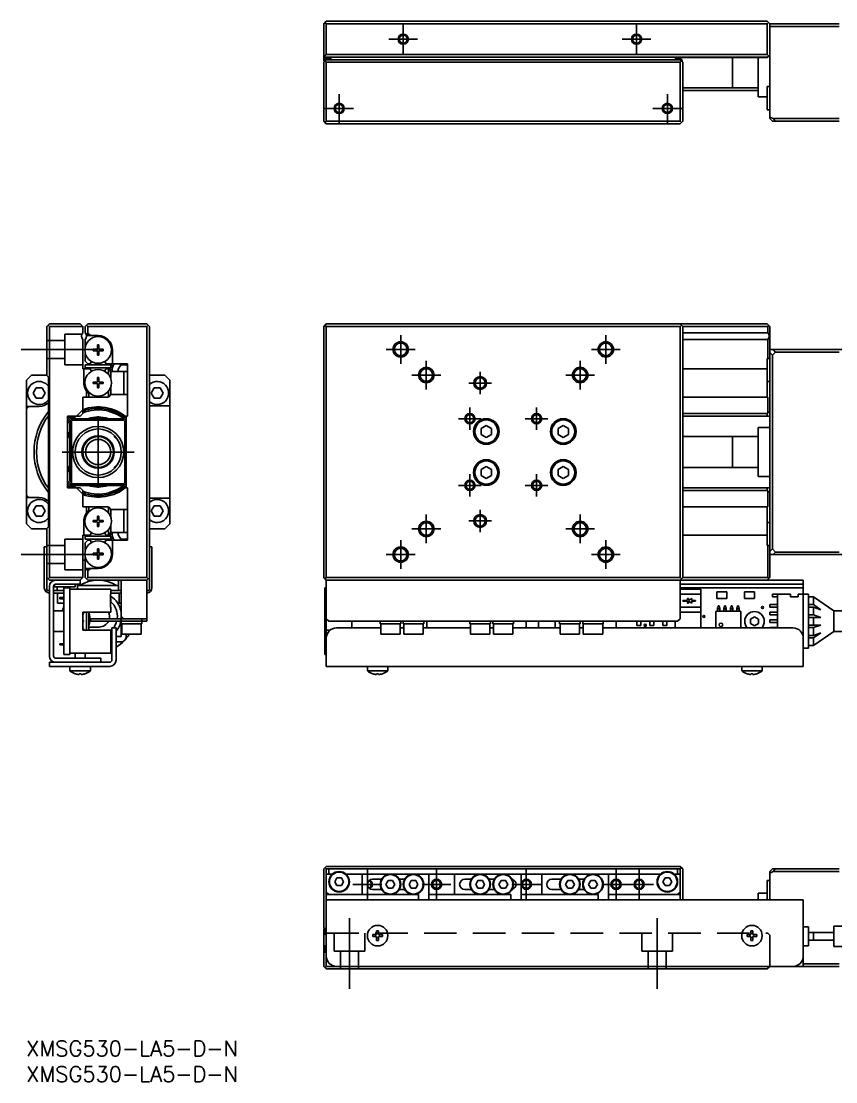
# Model space of a CAD drawing. Extents: x -1 to 643, y -8 to 203.
# Drawn here: x -1 to 157.9, y -8 to 198.8 of the extents above; entities that cross this region are included whole.
import ezdxf

# ---------------------------------------------------------------- set-up
doc = ezdxf.new("R2010")
doc.units = 0
doc.header["$LTSCALE"] = 0.5
doc.linetypes.add('CENTER', pattern=[50.8, 31.75, -6.35, 6.35, -6.35])
doc.linetypes.add('DASHED', pattern=[19.05, 12.7, -6.35])
for name, color, linetype in [('MSM_CENTER', 1, 'CENTER'), ('MSM_CONTINUOUS', 7, 'CONTINUOUS'), ('MSM_DASHED', 4, 'DASHED'), ('MSM_NARROW', 5, 'CONTINUOUS'), ('MSM_PART_NUMBER', 7, 'CONTINUOUS')]:
    doc.layers.add(name, color=color, linetype=linetype)
doc.styles.get("Standard").update_dxf_attribs({"font": 'txt.shx', "height": 1, "bigfont": 'bigfont.shx'})

# ---------------------------------------------------------------- blocks, each defined once
blk = doc.blocks.new('*U2')
at = {"layer": 'MSM_PART_NUMBER'}
blk.add_text('XMSG530-LA5-D-N', height=3, dxfattribs=at).set_placement((0, -3))
blk = doc.blocks.new('*U3')
at = {"layer": 'MSM_PART_NUMBER'}
blk.add_text('XMSG530-LA5-D-N', height=3, dxfattribs=at).set_placement((0, -8))

msp = doc.modelspace()

# ---------------------------------------------------------------- linework, layer by layer
at = {"layer": 'MSM_CENTER'}
for p, q in [((73.5, 192.499999), (73.5, 198.099999)), ((119, 192.499999), (119, 198.099999)), ((70.7, 195.299999), (76.3, 195.299999)), ((116.2, 195.299999), (121.8, 195.299999)), ((61, 178.999999), (61, 184.599999)), ((125, 178.999999), (125, 184.599999)), ((58.2, 181.799999), (63.8, 181.799999)), ((122.2, 181.799999), (127.8, 181.799999)), ((73, 132), (73, 137.6)), ((113, 132), (113, 137.6)), ((-1, 134.8), (14, 134.8)), ((70.2, 134.8), (75.8, 134.8)), ((110.2, 134.8), (115.8, 134.8)), ((78, 127), (78, 132.6)), ((108, 127), (108, 132.6)), ((88.5, 126.05), (88.5, 130.45)), ((75.2, 129.8), (80.8, 129.8)), ((86.3, 128.25), (90.7, 128.25)), ((105.2, 129.8), (110.8, 129.8)), ((86.5, 119.1), (86.5, 123.5)), ((99.5, 119.1), (99.5, 123.5)), ((14.000001, 107.8), (14.000001, 121.8)), ((84.3, 121.3), (88.7, 121.3)), ((97.3, 121.3), (101.7, 121.3)), ((7.000001, 114.8), (21.000001, 114.8)), ((86.5, 106.1), (86.5, 110.5)), ((99.5, 106.1), (99.5, 110.5)), ((84.3, 108.3), (88.7, 108.3)), ((97.3, 108.3), (101.7, 108.3)), ((88.5, 99.15), (88.5, 103.55)), ((78, 97), (78, 102.6)), ((86.3, 101.35), (90.7, 101.35)), ((108, 97), (108, 102.6)), ((75.2, 99.8), (80.8, 99.8)), ((105.2, 99.8), (110.8, 99.8)), ((73, 92), (73, 97.6)), ((113, 92), (113, 97.6)), ((-1, 94.8), (14, 94.8)), ((70.2, 94.8), (75.8, 94.8)), ((110.2, 94.8), (115.8, 94.8)), ((66.5, 27.700001), (66.5, 33.300001)), ((80, 27.700001), (80, 33.300001)), ((97.5, 27.700001), (97.5, 33.300001)), ((115, 27.700001), (115, 33.300001)), ((119.5, 27.700001), (119.5, 33.300001)), ((63.7, 30.500001), (69.3, 30.500001)), ((77.2, 30.500001), (82.8, 30.500001)), ((94.7, 30.500001), (100.3, 30.500001)), ((112.2, 30.500001), (122.3, 30.500001)), ((63, 23.904357), (63, 10.157303)), ((123, 10.157303), (123, 23.904357))]:
    msp.add_line(p, q, dxfattribs=at)
at = {"layer": 'MSM_CONTINUOUS'}
for p, q in [((58.5, 198.799999), (58, 198.299999)), ((58.25, 198.549999), (58.5, 198.299999)), ((58.5, 198.799999), (144.5, 198.799999)), ((144.5, 198.799999), (145, 198.299999)), ((144.5, 198.299999), (144.75, 198.549999)), ((58, 198.299999), (58, 191.099999)), ((58.5, 198.299999), (58.5, 192.299999)), ((144.5, 198.299999), (58.5, 198.299999)), ((144.5, 192.299999), (144.5, 198.299999)), ((145, 198.299999), (158.5, 198.299999)), ((145, 179.799999), (145, 198.299999)), ((158.5, 197.799999), (145, 197.799999)), ((58.5, 192.299999), (58, 191.799999)), ((144.6, 191.799999), (58, 191.799999)), ((59.4, 191.599999), (58, 191.599999)), ((58, 190.799999), (58.5, 191.299999)), ((58.1, 190.999999), (58, 191.099999)), ((58, 179.299999), (58, 190.799999)), ((58.1, 190.899999), (58.1, 191.099999)), ((58.25, 191.049999), (58.5, 190.799999)), ((59.1, 191.399999), (58.4, 191.399999)), ((58.5, 192.299999), (144.5, 192.299999)), ((58.5, 191.299999), (127.5, 191.299999)), ((58.5, 190.799999), (58.5, 179.299999)), ((127.5, 190.799999), (58.5, 190.799999)), ((59.4, 191.299999), (59.4, 191.599999)), ((126.6, 191.299999), (126.6, 191.699999)), ((144.5, 191.699999), (126.6, 191.699999)), ((127.6, 191.399999), (126.9, 191.399999)), ((127.5, 191.299999), (128, 190.799999)), ((127.5, 190.799999), (127.75, 191.049999)), ((127.5, 179.299999), (127.5, 190.799999)), ((127.9, 191.099999), (127.9, 190.899999)), ((128, 190.799999), (128, 179.299999)), ((137.7, 185.799994), (137.7, 191.699999)), ((142.7, 184.049999), (142.7, 191.699999)), ((144.8, 191.999999), (144.5, 192.299999)), ((144.5, 191.699999), (145, 192.199999)), ((128, 185.799999), (142.7, 185.799999)), ((128, 185.299999), (142.7, 185.299999)), ((144.5, 186.049999), (144.5, 181.549999)), ((145, 186.049999), (144.5, 186.049999)), ((142.7, 184.049999), (144.5, 184.049999)), ((144.5, 181.549999), (145, 181.549999)), ((145, 180.106185), (145.612373, 179.799999)), ((58, 179.299999), (58.5, 178.799999)), ((58.5, 179.299999), (58.25, 179.049999)), ((58.5, 179.299999), (127.5, 179.299999)), ((127.5, 178.799999), (58.5, 178.799999)), ((127.75, 179.049999), (127.5, 179.299999)), ((128, 179.299999), (127.5, 178.799999)), ((145.5, 179.299999), (145, 179.799999)), ((158.5, 179.299999), (145.5, 179.299999)), ((145.612373, 179.799999), (158.5, 179.799999)), ((145.612373, 179.799999), (146.112373, 179.299999)), ((4.000001, 139.3), (4.500001, 139.8)), ((4.000001, 129.7), (4.000001, 139.3)), ((4.500001, 139.3), (4.250001, 139.55)), ((4.500001, 139.8), (10.500001, 139.8)), ((4.500001, 139.3), (4.500001, 90.3)), ((11.000001, 139.3), (4.500001, 139.3)), ((10.500001, 139.8), (11.000001, 139.3)), ((11.000001, 139.3), (11.000001, 138.061437)), ((12.000001, 139.8), (11.500001, 139.3)), ((11.500001, 138.061437), (11.500001, 139.3)), ((12.000001, 139.3), (11.750001, 139.55)), ((12.000001, 139.8), (23.500001, 139.8)), ((12.000001, 139.3), (12.000001, 138)), ((23.500001, 139.3), (12.000001, 139.3)), ((23.500001, 139.8), (24.000001, 139.3)), ((23.750001, 139.55), (23.500001, 139.3)), ((23.500001, 90.3), (23.500001, 139.3)), ((24.000001, 139.3), (24.000001, 88)), ((58.5, 139.8), (58, 139.3)), ((58, 90.3), (58, 139.3)), ((58.25, 139.55), (58.5, 139.3)), ((58.5, 139.8), (144.5, 139.8)), ((58.5, 139.3), (58.5, 90.3)), ((127.5, 139.3), (58.5, 139.3)), ((128, 139.3), (127.5, 139.8)), ((127.5, 139.3), (127.75, 139.55)), ((127.5, 90.3), (127.5, 139.3)), ((144.6, 139.3), (128, 139.3)), ((128, 139.3), (128, 90.3)), ((145, 139.3), (144.5, 139.8)), ((144.6, 139.3), (144.8, 139.5)), ((144.6, 138.061437), (144.6, 139.3)), ((145, 90.3), (145, 139.3)), ((11.000001, 136.738562), (11.000001, 131)), ((11.500001, 136.738562), (11.500001, 135.414142)), ((12.000001, 138), (11.726887, 137.613759)), ((11.744988, 137.5), (14.000001, 137.5)), ((12.500001, 137.5), (12.000001, 138)), ((128, 138.061437), (144.6, 138.061437)), ((144.6, 136.738562), (128, 136.738562)), ((144.6, 133.05), (144.6, 136.738562)), ((11.401924, 134.8), (11.000001, 134.8)), ((13.000001, 134.845), (13.795001, 134.845)), ((13.000001, 134.845), (13.000001, 134.555)), ((13.000001, 134.555), (13.795001, 134.555)), ((13.529994, 134.555), (13.529994, 134.845)), ((13.855001, 135.7), (14.145001, 135.7)), ((13.855001, 134.905), (13.855001, 135.7)), ((14.145001, 135.170006), (13.855001, 135.170006)), ((13.855001, 133.7), (13.855001, 134.495)), ((14.145001, 134.905), (14.145001, 135.7)), ((14.145001, 133.7), (14.145001, 134.495)), ((14.205001, 134.845), (15.000001, 134.845)), ((14.205001, 134.555), (15.000001, 134.555)), ((14.470007, 134.555), (14.470007, 134.845)), ((15.000001, 134.845), (15.000001, 134.555)), ((16.800001, 132), (16.800001, 134.7)), ((145, 134.8), (180, 134.8)), ((145.612373, 134.8), (146.112373, 134.3)), ((11.500001, 133.985857), (11.500001, 132.5)), ((11.500001, 132.5), (12.000001, 132)), ((13.855001, 134.229993), (14.145001, 134.229993)), ((13.855001, 133.7), (14.145001, 133.7)), ((15.544413, 132), (15.327132, 132.376341)), ((145, 133.05), (144.5, 133.05)), ((144.5, 125.5), (144.5, 133.05)), ((145.5, 133.687627), (145, 134.187627)), ((146.112373, 134.3), (145.5, 133.687627)), ((145.5, 133.687627), (145.5, 95.912372)), ((158.5, 134.3), (146.112373, 134.3)), ((12.455589, 131), (11.000001, 131)), ((11.200001, 128.3), (11.200001, 131)), ((11.500001, 131.8), (11.500001, 131.2)), ((11.500001, 131.8), (16.500001, 131.8)), ((11.500001, 131.2), (16.500001, 131.2)), ((12.000001, 132), (12.455589, 132)), ((12.535408, 132.138251), (12.455589, 132)), ((12.455589, 131), (12.672869, 130.623658)), ((15.464593, 130.861748), (15.544413, 131)), ((15.544413, 132), (19.700001, 132)), ((16.000001, 131), (15.544413, 131)), ((16.000001, 129.961324), (16.000001, 131)), ((16.500001, 130.5), (16.000001, 131)), ((16.500001, 131.8), (16.500001, 131.2)), ((16.500001, 130.5), (16.500001, 129.014142)), ((19.700001, 130.5), (16.500001, 130.5)), ((17.8453, 130.8), (18.42265, 131.8)), ((18.018505, 130.5), (17.8453, 130.8)), ((18.42265, 131.8), (19.577351, 131.8)), ((19.000001, 126), (19.000001, 130.5)), ((19.577351, 131.8), (19.700001, 131.587564)), ((19.700001, 121.8), (19.700001, 132)), ((144.5, 131), (128, 131)), ((1, 129.8), (0, 128.8)), ((0, 100.8), (0, 128.8)), ((1, 129.8), (4.000001, 129.8)), ((4.000001, 129.7), (4.300001, 129.4)), ((4.300001, 100.2), (4.300001, 129.4)), ((13.000001, 128.445), (13.795001, 128.445)), ((13.000001, 128.445), (13.000001, 128.155)), ((13.529994, 128.155), (13.529994, 128.445)), ((13.855001, 129.3), (14.145001, 129.3)), ((13.855001, 128.505), (13.855001, 129.3)), ((14.145001, 128.770006), (13.855001, 128.770006)), ((14.145001, 128.505), (14.145001, 129.3)), ((14.205001, 128.445), (15.000001, 128.445)), ((14.470007, 128.155), (14.470007, 128.445)), ((15.000001, 128.445), (15.000001, 128.155)), ((24.000001, 129.8), (27, 129.8)), ((28, 128.8), (27, 129.8)), ((28, 128.8), (28, 100.8)), ((144.5, 128.55), (145, 128.55)), ((1.345299, 126.3), (1.922649, 127.3)), ((1.922649, 125.3), (1.345299, 126.3)), ((1.922649, 127.3), (3.07735, 127.3)), ((3.07735, 127.3), (3.6547, 126.3)), ((3.6547, 126.3), (3.07735, 125.3)), ((11.700001, 125.5), (11.700001, 126.703128)), ((12.200001, 126.155239), (12.200001, 125.5)), ((13.000001, 128.155), (13.795001, 128.155)), ((13.855001, 127.3), (13.855001, 128.095)), ((13.855001, 127.829993), (14.145001, 127.829993)), ((13.855001, 127.3), (14.145001, 127.3)), ((14.145001, 127.3), (14.145001, 128.095)), ((14.205001, 128.155), (15.000001, 128.155)), ((16.000001, 125.5), (16.000001, 126.638675)), ((16.500001, 127.585857), (16.500001, 126)), ((24.345299, 126.3), (24.922649, 127.3)), ((24.922649, 125.3), (24.345299, 126.3)), ((24.922649, 127.3), (26.07735, 127.3)), ((26.07735, 127.3), (26.6547, 126.3)), ((26.6547, 126.3), (26.07735, 125.3)), ((3.07735, 125.3), (1.922649, 125.3)), ((16.000001, 125.5), (11.000001, 125.5)), ((11.000001, 125.5), (11.000001, 122.3)), ((16.000001, 125.5), (16.500001, 126)), ((16.500001, 126), (19.700001, 126)), ((26.07735, 125.3), (24.922649, 125.3)), ((144.6, 125.5), (128, 125.5)), ((144.6, 122.441421), (144.6, 125.5)), ((0, 123.2), (0.5, 123.7)), ((2.5, 123.7), (0, 123.7)), ((9.792894, 121.8), (11.000001, 123.007106)), ((11.000001, 122.3), (10.500001, 121.8)), ((28.000001, 123.8), (24.000001, 123.8)), ((128, 122.3), (144.5, 122.3)), ((144.5, 122.3), (144.6, 122.441421)), ((144.5, 121.8), (144.5, 122.3)), ((145, 122.607106), (144.6, 122.441421)), ((8.000001, 121.8), (8.000001, 107.8)), ((10.500001, 121.8), (8.000001, 121.8)), ((8.500001, 120.5), (9.300001, 121.3)), ((8.500001, 109.1), (8.500001, 120.5)), ((8.800001, 120.8), (8.800001, 108.8)), ((19.000001, 121), (9.000001, 121)), ((9.300001, 121.3), (18.700001, 121.3)), ((18.700001, 121.3), (19.500001, 120.5)), ((19.200001, 108.8), (19.200001, 120.8)), ((19.500001, 107.8), (19.500001, 121.8)), ((19.500001, 121.8), (19.700001, 121.8)), ((87.2, 120.912701), (87.2, 121)), ((88.7, 119.37735), (89.7, 119.9547)), ((89.7, 119.9547), (90.7, 119.37735)), ((103.7, 119.37735), (104.7, 119.9547)), ((104.7, 119.9547), (105.7, 119.37735)), ((145, 121.8), (128, 121.8)), ((17.200001, 117.775), (17.200001, 117.963858)), ((88.7, 118.222649), (88.7, 119.37735)), ((89.7, 117.645299), (88.7, 118.222649)), ((90.7, 118.222649), (89.7, 117.645299)), ((90.7, 119.37735), (90.7, 118.222649)), ((103.7, 118.222649), (103.7, 119.37735)), ((104.7, 117.645299), (103.7, 118.222649)), ((105.7, 118.222649), (104.7, 117.645299)), ((105.7, 119.37735), (105.7, 118.222649)), ((142.7, 110.05), (142.7, 119.55)), ((145, 119.55), (142.7, 119.55)), ((17.200001, 117.775), (17.425001, 117.55)), ((17.425001, 117.718796), (17.425001, 117.55)), ((17.425001, 117.55), (17.561895, 117.55)), ((142.7, 117.8), (128, 117.8)), ((137.7, 111.799995), (137.7, 117.800005)), ((17.425001, 112.05), (17.200001, 111.825)), ((17.200001, 111.636141), (17.200001, 111.825)), ((17.425001, 112.05), (17.425001, 111.881203)), ((17.561952, 112.05), (17.425001, 112.05)), ((88.7, 111.37735), (89.7, 111.9547)), ((89.7, 111.9547), (90.7, 111.37735)), ((103.7, 111.37735), (104.7, 111.9547)), ((104.7, 111.9547), (105.7, 111.37735)), ((128, 111.8), (142.7, 111.8)), ((88.7, 110.222649), (88.7, 111.37735)), ((89.7, 109.645299), (88.7, 110.222649)), ((90.7, 110.222649), (89.7, 109.645299)), ((90.7, 111.37735), (90.7, 110.222649)), ((103.7, 110.222649), (103.7, 111.37735)), ((104.7, 109.645299), (103.7, 110.222649)), ((105.7, 110.222649), (104.7, 109.645299)), ((105.7, 111.37735), (105.7, 110.222649)), ((142.7, 110.05), (145, 110.05)), ((8.000001, 107.8), (10.500001, 107.8)), ((9.300001, 108.3), (8.500001, 109.1)), ((9.000001, 108.6), (19.000001, 108.6)), ((18.700001, 108.3), (9.300001, 108.3)), ((11.000001, 106.592893), (9.792894, 107.8)), ((10.500001, 107.8), (11.000001, 107.3)), ((19.500001, 109.1), (18.700001, 108.3)), ((19.700001, 107.8), (19.500001, 107.8)), ((19.700001, 97.6), (19.700001, 107.8)), ((128, 107.8), (145, 107.8)), ((144.5, 107.3), (144.5, 107.8)), ((0.5, 105.9), (0, 106.4)), ((2.5, 105.9), (0, 105.9)), ((11.000001, 107.3), (11.000001, 104.1)), ((24.000001, 105.8), (28.000001, 105.8)), ((144.5, 107.3), (128, 107.3)), ((144.6, 107.158578), (144.5, 107.3)), ((144.6, 104.1), (144.6, 107.158578)), ((144.6, 107.158578), (145, 106.992893)), ((1.345299, 103.3), (1.922649, 104.3)), ((1.922649, 104.3), (3.07735, 104.3)), ((3.07735, 104.3), (3.6547, 103.3)), ((16.000001, 104.1), (11.000001, 104.1)), ((11.700001, 102.896872), (11.700001, 104.1)), ((12.200001, 104.1), (12.200001, 103.444761)), ((16.000001, 102.961324), (16.000001, 104.1)), ((16.500001, 103.6), (16.000001, 104.1)), ((16.500001, 103.6), (16.500001, 102.014142)), ((19.700001, 103.6), (16.500001, 103.6)), ((19.000001, 99.1), (19.000001, 103.6)), ((24.345299, 103.3), (24.922649, 104.3)), ((24.922649, 104.3), (26.07735, 104.3)), ((26.07735, 104.3), (26.6547, 103.3)), ((128, 104.1), (144.6, 104.1)), ((144.5, 96.55), (144.5, 104.1)), ((1.922649, 102.3), (1.345299, 103.3)), ((3.07735, 102.3), (1.922649, 102.3)), ((3.6547, 103.3), (3.07735, 102.3)), ((13.000001, 101.445), (13.795001, 101.445)), ((13.000001, 101.445), (13.000001, 101.155)), ((13.529994, 101.155), (13.529994, 101.445)), ((13.855001, 102.3), (14.145001, 102.3)), ((13.855001, 101.505), (13.855001, 102.3)), ((14.145001, 101.770006), (13.855001, 101.770006)), ((14.145001, 101.505), (14.145001, 102.3)), ((14.205001, 101.445), (15.000001, 101.445)), ((14.470007, 101.155), (14.470007, 101.445)), ((15.000001, 101.445), (15.000001, 101.155)), ((24.922649, 102.3), (24.345299, 103.3)), ((26.07735, 102.3), (24.922649, 102.3)), ((26.6547, 103.3), (26.07735, 102.3)), ((0, 100.8), (1, 99.8)), ((4.000001, 99.8), (1, 99.8)), ((4.300001, 100.2), (4.000001, 99.9)), ((4.000001, 88), (4.000001, 99.9)), ((11.200001, 101.3), (11.200001, 98.6)), ((13.000001, 101.155), (13.795001, 101.155)), ((13.855001, 100.3), (13.855001, 101.095)), ((13.855001, 100.829993), (14.145001, 100.829993)), ((13.855001, 100.3), (14.145001, 100.3)), ((14.145001, 100.3), (14.145001, 101.095)), ((14.205001, 101.155), (15.000001, 101.155)), ((16.000001, 98.6), (16.000001, 99.638675)), ((16.500001, 100.585857), (16.500001, 99.1)), ((27, 99.8), (24.000001, 99.8)), ((27, 99.8), (28, 100.8)), ((145, 101.05), (144.5, 101.05)), ((11.000001, 98.6), (11.000001, 90.3)), ((12.455589, 98.6), (11.000001, 98.6)), ((11.500001, 98.4), (11.500001, 97.8)), ((11.500001, 98.4), (16.500001, 98.4)), ((11.500001, 97.8), (16.500001, 97.8)), ((12.000001, 97.6), (11.500001, 97.1)), ((12.000001, 97.6), (12.455589, 97.6)), ((12.672869, 98.976341), (12.455589, 98.6)), ((12.455589, 97.6), (12.535408, 97.461748)), ((15.327132, 97.223658), (15.544413, 97.6)), ((15.544413, 98.6), (15.464593, 98.738251)), ((16.000001, 98.6), (15.544413, 98.6)), ((15.544413, 97.6), (19.700001, 97.6)), ((16.000001, 98.6), (16.500001, 99.1)), ((16.500001, 99.1), (19.700001, 99.1)), ((16.500001, 98.4), (16.500001, 97.8)), ((16.800001, 97.6), (16.800001, 94.9)), ((17.8453, 98.8), (18.018505, 99.1)), ((18.42265, 97.8), (17.8453, 98.8)), ((19.577351, 97.8), (18.42265, 97.8)), ((19.700001, 98.012435), (19.577351, 97.8)), ((144.5, 98.6), (128, 98.6)), ((3.5, 96.3), (3.5, 88.3)), ((3.5, 96.3), (4, 96.3)), ((11.500001, 95.614142), (11.500001, 97.1)), ((13.855001, 95.9), (14.145001, 95.9)), ((13.855001, 95.105), (13.855001, 95.9)), ((14.145001, 95.370006), (13.855001, 95.370006)), ((14.145001, 95.105), (14.145001, 95.9)), ((24, 96.3), (24.5, 96.3)), ((24.5, 96.3), (24.5, 88.3)), ((144.5, 96.55), (145, 96.55)), ((144.6, 90.3), (144.6, 96.55)), ((145, 95.412372), (145.5, 95.912372)), ((145.5, 95.912372), (146.112373, 95.3)), ((146.112373, 95.3), (145.612373, 94.8)), ((146.112373, 95.3), (158.5, 95.3)), ((11.401924, 94.8), (11.000001, 94.8)), ((11.500001, 93.72), (11.000001, 93.72)), ((11.500001, 90.3), (11.500001, 94.185857)), ((13.000001, 95.045), (13.795001, 95.045)), ((13.000001, 95.045), (13.000001, 94.755)), ((13.000001, 94.755), (13.795001, 94.755)), ((13.529994, 94.755), (13.529994, 95.045)), ((13.855001, 93.9), (13.855001, 94.695)), ((13.855001, 94.429993), (14.145001, 94.429993)), ((13.855001, 93.9), (14.145001, 93.9)), ((14.145001, 93.9), (14.145001, 94.695)), ((14.205001, 95.045), (15.000001, 95.045)), ((14.205001, 94.755), (15.000001, 94.755)), ((14.470007, 94.755), (14.470007, 95.045)), ((15.000001, 95.045), (15.000001, 94.755)), ((174, 94.8), (145, 94.8)), ((11.500001, 92.1), (14.000001, 92.1)), ((11.646447, 92.1), (12.000001, 91.6)), ((12.000001, 91.6), (12.500001, 92.1)), ((12.000001, 91.6), (12.000001, 90.3)), ((4.500001, 89.8), (4.000001, 90.3)), ((4.250001, 90.05), (4.500001, 90.3)), ((4.500001, 90.3), (11.000001, 90.3)), ((10.500001, 89.8), (4.500001, 89.8)), ((5.500001, 88.94641), (5.500001, 88.5)), ((10.500001, 89), (5.700001, 89)), ((9.500001, 88.5), (9.500001, 89)), ((10, 88.05), (10, 89)), ((11.000001, 90.3), (10.500001, 89.8)), ((10.500001, 89.8), (10.500001, 89)), ((12.000001, 89.8), (11.500001, 90.3)), ((11.750001, 90.05), (12.000001, 90.3)), ((12.000001, 90.3), (23.500001, 90.3)), ((23.500001, 89.8), (12.000001, 89.8)), ((18, 89.8), (18, 87.8)), ((18.500001, 89.8), (18.500001, 78.8)), ((23.500001, 90.3), (23.750001, 90.05)), ((24.000001, 90.3), (23.500001, 89.8)), ((23.500001, 89.8), (23.500001, 81.8)), ((58, 90.3), (58.5, 89.8)), ((58.5, 90.3), (58.25, 90.05)), ((58.5, 90.3), (127.5, 90.3)), ((151.5, 89.8), (58.5, 89.8)), ((58.5, 89.8), (58.5, 73)), ((127.75, 90.05), (127.5, 90.3)), ((127.5, 89.8), (128, 90.3)), ((127.5, 89.8), (127.5, 82.3)), ((151.5, 89), (127.5, 89)), ((128, 90.3), (144.6, 90.3)), ((144.5, 89.8), (145, 90.3)), ((144.8, 90.1), (144.6, 90.3)), ((151.5, 73), (151.5, 89.8)), ((4.2, 87.8), (4.500001, 87.8)), ((4.500001, 88.6), (4.500001, 75)), ((5.300001, 88.6), (5.300001, 75)), ((5.300001, 87.8), (7.300001, 87.8)), ((5.300001, 87.3), (7.300001, 87.3)), ((9.500001, 88.5), (5.500001, 88.5)), ((6, 88.5), (6, 87.8)), ((6.1, 87.3), (6.1, 85.3)), ((7.300001, 88.3), (7.300001, 75.3)), ((7.300001, 88.3), (8.500001, 88.3)), ((8.500001, 88.3), (8.500001, 75.3)), ((16.500001, 88.05), (8.500001, 88.05)), ((10, 88.8), (18, 88.8)), ((16.400001, 84.55), (16.400001, 87.05)), ((16.500001, 87.05), (16.400001, 87.05)), ((16.500001, 87.05), (16.500001, 88.05)), ((16.500001, 87.8), (18.500001, 87.8)), ((16.500001, 87.3), (18.500001, 87.3)), ((18.1, 87.3), (18.1, 85.3)), ((23.500001, 87.8), (23.8, 87.8)), ((58.5, 88.3), (58.2, 88.3)), ((58.2, 88.3), (58.2, 75.3)), ((151.5, 88.3), (127.5, 88.3)), ((131.5, 88.05), (127.5, 88.05)), ((127.5, 87.05), (131.5, 87.05)), ((131.5, 80.5), (131.5, 88.05)), ((134.625, 87.505), (134.625, 86.255)), ((136.625, 87.505), (134.625, 87.505)), ((136.625, 86.255), (136.625, 87.505)), ((140.0225, 87.505), (140.0225, 86.255)), ((142.0225, 87.505), (140.0225, 87.505)), ((142.0225, 86.255), (142.0225, 87.505)), ((145.5, 86.55), (145.5, 87.05)), ((145.5, 87.05), (149, 87.05)), ((146.5, 87.05), (146.5, 80.5)), ((149, 87.05), (149, 86.55)), ((150.5, 87.05), (150.5, 86.55)), ((150.5, 87.05), (152.5, 87.05)), ((152.5, 87.05), (152.5, 76.55)), ((6.1, 85.3), (7.300001, 85.3)), ((6.500001, 86.425), (6.500001, 86.175)), ((7.300001, 86.425), (6.500001, 86.425)), ((7.300001, 86.175), (6.500001, 86.175)), ((16.400001, 86.25), (16.500001, 86.25)), ((16.400001, 85.875), (16.500001, 85.875)), ((16.400001, 85.725), (16.500001, 85.725)), ((16.400001, 85.35), (16.500001, 85.35)), ((16.500001, 85.35), (16.500001, 86.25)), ((18.1, 85.3), (18.500001, 85.3)), ((128, 85.725), (128, 85.875)), ((128, 85.875), (128.95, 85.875)), ((128.95, 85.725), (128, 85.725)), ((128.95, 85.875), (128.95, 86.25)), ((128.95, 86.25), (129.1, 86.25)), ((128.95, 85.35), (128.95, 85.725)), ((129.1, 85.35), (128.95, 85.35)), ((129.1, 86.25), (129.1, 85.857735)), ((129.1, 85.857735), (129.779423, 86.25)), ((129.779423, 85.35), (129.1, 85.742265)), ((129.1, 85.742265), (129.1, 85.35)), ((129.779423, 86.25), (129.779423, 85.875)), ((129.779423, 85.875), (130.479423, 85.875)), ((130.479423, 85.725), (129.779423, 85.725)), ((129.779423, 85.725), (129.779423, 85.35)), ((130.479423, 85.875), (130.479423, 85.725)), ((134.625, 86.255), (136.625, 86.255)), ((134.89, 84.55), (134.89, 84.8)), ((135.09, 84.8), (134.89, 84.8)), ((135.09, 84.8), (135.09, 84.55)), ((136.16, 84.55), (136.16, 84.8)), ((136.36, 84.8), (136.16, 84.8)), ((136.36, 84.8), (136.36, 84.55)), ((137.43, 84.55), (137.43, 84.8)), ((137.63, 84.8), (137.43, 84.8)), ((137.63, 84.8), (137.63, 84.55)), ((138.9, 84.8), (138.7, 84.8)), ((138.7, 84.55), (138.7, 84.8)), ((138.9, 84.8), (138.9, 84.55)), ((140.0225, 86.255), (142.0225, 86.255)), ((146.5, 85.05), (145, 85.05)), ((145, 84.55), (145, 85.05)), ((145.5, 86.55), (146.5, 86.55)), ((150.5, 86.55), (149, 86.55)), ((153.5, 86.55), (152.5, 86.55)), ((152.5, 85.05), (153.5, 85.05)), ((157.5, 83.8), (153.5, 86.55)), ((153.5, 86.55), (153.5, 85.05)), ((153.5, 85.05), (154.954546, 84.05)), ((7.300001, 83.8), (5.300001, 83.8)), ((11.000001, 80.05), (11.000001, 83.55)), ((11.000001, 83.55), (16.500001, 83.55)), ((11.700001, 83.55), (11.700001, 80.05)), ((12.200001, 83.55), (12.200001, 80.05)), ((16.500001, 84.55), (16.400001, 84.55)), ((16.500001, 83.55), (16.500001, 84.55)), ((19.000001, 82.3), (18.500001, 82.8)), ((131.5, 84.55), (127.5, 84.55)), ((127.5, 83.55), (131.5, 83.55)), ((134.445, 80.5), (134.445, 83.65)), ((134.545, 83.75), (139.245, 83.75)), ((134.775, 84.483604), (134.89, 84.55)), ((134.775, 83.75), (134.775, 84.483604)), ((134.775, 84.19), (135.205, 84.19)), ((135.09, 84.55), (135.205, 84.483604)), ((135.205, 83.75), (135.205, 84.483604)), ((136.045, 84.483604), (136.16, 84.55)), ((136.045, 83.75), (136.045, 84.483604)), ((136.045, 84.19), (136.475, 84.19)), ((136.36, 84.55), (136.475, 84.483604)), ((136.475, 83.75), (136.475, 84.483604)), ((137.315, 84.483604), (137.43, 84.55)), ((137.315, 83.75), (137.315, 84.483604)), ((137.315, 84.19), (137.745, 84.19)), ((137.63, 84.55), (137.745, 84.483604)), ((137.745, 83.75), (137.745, 84.483604)), ((138.585, 84.483604), (138.7, 84.55)), ((138.585, 83.75), (138.585, 84.483604)), ((138.585, 84.19), (139.015, 84.19)), ((138.9, 84.55), (139.015, 84.483604)), ((139.015, 83.75), (139.015, 84.483604)), ((139.345, 83.65), (139.345, 80.5)), ((145, 84.55), (146.5, 84.55)), ((146.5, 83.55), (145, 83.55)), ((145, 83.05), (145, 83.55)), ((145, 83.05), (146.5, 83.05)), ((153.5, 84.55), (152.5, 84.55)), ((152.5, 83.05), (153.5, 83.05)), ((154.954546, 84.05), (153.5, 84.55)), ((153.5, 84.55), (153.5, 83.05)), ((153.5, 83.05), (154.954546, 82.55)), ((157.5, 83.8), (157.5, 79.8)), ((163.237534, 83.8), (157.5, 83.8)), ((12.200001, 80.668241), (14.206726, 80.668241)), ((12.350001, 81.8), (12.350001, 82.668241)), ((12.500001, 81.799998), (12.500001, 82.3)), ((12.500001, 82.3), (23.500001, 82.3)), ((23.500001, 81.8), (12.500001, 81.8)), ((22.500001, 81.3), (18.500001, 81.3)), ((18.600001, 81.3), (18.600001, 79.3)), ((22.400001, 79.3), (22.400001, 81.3)), ((22.500001, 81.3), (22.500001, 82.3)), ((58.5, 82.3), (59, 81.8)), ((59, 81.8), (127, 81.8)), ((63.5, 80.5), (63.5, 81.8)), ((69, 81.8), (69, 81.3)), ((73, 81.3), (69, 81.3)), ((69.1, 81.3), (69.1, 79.3)), ((72.9, 79.3), (72.9, 81.3)), ((73, 81.3), (73, 81.8)), ((73.5, 81.8), (73.5, 81.3)), ((77.5, 81.3), (73.5, 81.3)), ((73.6, 81.3), (73.6, 79.3)), ((77.4, 79.3), (77.4, 81.3)), ((77.5, 81.3), (77.5, 81.8)), ((78.1, 80.5), (78.1, 81.8)), ((86.5, 81.8), (86.5, 81.3)), ((90.5, 81.3), (86.5, 81.3)), ((86.6, 81.3), (86.6, 79.3)), ((90.4, 79.3), (90.4, 81.3)), ((90.5, 81.3), (90.5, 81.8)), ((91, 81.8), (91, 81.3)), ((95, 81.3), (91, 81.3)), ((91.1, 81.3), (91.1, 79.3)), ((94.9, 79.3), (94.9, 81.3)), ((95, 81.3), (95, 81.8)), ((97.5, 80.5), (97.5, 81.8)), ((99.9, 81.8), (99.9, 80.5)), ((103.1, 80.5), (103.1, 81.8)), ((104, 81.8), (104, 81.3)), ((108, 81.3), (104, 81.3)), ((104.1, 81.3), (104.1, 79.3)), ((107.9, 79.3), (107.9, 81.3)), ((108, 81.3), (108, 81.8)), ((108.5, 81.8), (108.5, 81.3)), ((112.5, 81.3), (108.5, 81.3)), ((108.6, 81.3), (108.6, 79.3)), ((112.4, 79.3), (112.4, 81.3)), ((112.5, 81.3), (112.5, 81.8)), ((115, 80.5), (115, 81.8)), ((119.0325, 81.8), (119.0325, 81)), ((119.0325, 81), (119.8325, 81)), ((119.8325, 81), (119.8325, 81.8)), ((121.5725, 81.8), (121.5725, 81)), ((121.5725, 81), (122.3725, 81)), ((122.3725, 81), (122.3725, 81.8)), ((124.1125, 81.8), (124.1125, 81)), ((124.1125, 81), (124.9125, 81)), ((124.9125, 81), (124.9125, 81.8)), ((126.5, 80.5), (126.5, 81.8)), ((127, 81.8), (127.5, 82.3)), ((141.25, 82.233012), (142, 82.666025)), ((141.25, 81.366987), (141.25, 82.233012)), ((142, 80.933974), (141.25, 81.366987)), ((142, 82.666025), (142.75, 82.233012)), ((142.75, 81.366987), (142, 80.933974)), ((142.75, 82.233012), (142.75, 81.366987)), ((146.5, 82.05), (145, 82.05)), ((145, 81.55), (145, 82.05)), ((145, 81.55), (146.5, 81.55)), ((154.954546, 82.55), (152.5, 82.55)), ((152.5, 81.05), (154.954546, 81.05)), ((153.5, 82.55), (153.5, 81.05)), ((154.954546, 81.05), (153.5, 80.55)), ((5.300001, 79.8), (7.300001, 79.8)), ((16.500001, 80.05), (11.000001, 80.05)), ((16.500001, 75.55), (16.500001, 80.05)), ((16.500001, 78.8), (16.700001, 78.8)), ((16.700001, 80.5), (17.500001, 80.5)), ((16.700001, 74.3), (16.700001, 80.5)), ((17.500001, 80.5), (17.500001, 74.2)), ((17.500001, 78.8), (18.5, 78.8)), ((18.600001, 79.3), (22.400001, 79.3)), ((19.5, 78.8), (19.5, 79.3)), ((59.236078, 80.05), (58.5, 80.05)), ((60.5, 80.5), (69.1, 80.5)), ((69.1, 79.3), (72.9, 79.3)), ((72.9, 80.5), (73.6, 80.5)), ((73.6, 79.3), (77.4, 79.3)), ((77.4, 80.5), (86.6, 80.5)), ((86.6, 79.3), (90.4, 79.3)), ((90.4, 80.5), (91.1, 80.5)), ((91.1, 79.3), (94.9, 79.3)), ((94.9, 80.5), (104.1, 80.5)), ((104.1, 79.3), (107.9, 79.3)), ((107.9, 80.5), (108.6, 80.5)), ((108.6, 79.3), (112.4, 79.3)), ((112.4, 80.5), (149.5, 80.5)), ((145, 80.5), (145, 80.55)), ((146.5, 80.55), (145, 80.55)), ((153.5, 80.55), (152.5, 80.55)), ((152.5, 79.05), (153.5, 79.05)), ((153.5, 80.55), (153.5, 79.05)), ((153.5, 77.05), (157.5, 79.8)), ((153.5, 79.05), (154.954546, 79.55)), ((154.954546, 79.55), (153.5, 78.55)), ((157.5, 79.8), (163.237534, 79.8)), ((6.500001, 77.425), (6.500001, 77.175)), ((7.300001, 77.425), (6.500001, 77.425)), ((7.300001, 77.175), (6.500001, 77.175)), ((16.500001, 77.8), (16.700001, 77.8)), ((17.500001, 77.8), (18.5, 77.8)), ((152.5, 76.55), (151.5, 76.55)), ((153.5, 78.55), (152.5, 78.55)), ((152.5, 77.05), (153.5, 77.05)), ((153.5, 78.55), (153.5, 77.05)), ((5.700001, 74.6), (14.500001, 74.6)), ((7.300001, 75.3), (8.500001, 75.3)), ((8.500001, 75.55), (16.500001, 75.55)), ((9.500001, 75.55), (9.500001, 74.600019)), ((11.500001, 74.600019), (11.500001, 75.55)), ((14.500001, 74.6), (14.500001, 73.8)), ((58.2, 75.3), (58.5, 75.3)), ((4.500001, 73), (4.500001, 73.8)), ((16.200001, 73.8), (4.500001, 73.8)), ((16.300001, 73), (4.500001, 73)), ((8.500001, 73), (8.500001, 72.102)), ((12.500001, 72.102), (12.500001, 73)), ((151.5, 73), (58.5, 73)), ((66.5, 73), (66.5, 72.102)), ((70.5, 72.102), (70.5, 73)), ((139.5, 73), (139.5, 72.102)), ((143.5, 72.102), (143.5, 73)), ((8.500001, 72.102), (12.500001, 72.102)), ((9.550001, 71.544267), (9.571292, 71.544267)), ((10.300001, 71.544267), (10.700001, 71.544267)), ((10.300001, 71.412524), (10.300001, 71.544267)), ((10.700001, 71.544267), (10.700001, 71.412524)), ((11.428709, 71.544267), (11.450001, 71.544267)), ((66.5, 72.102), (70.5, 72.102)), ((67.55, 71.544267), (67.571292, 71.544267)), ((68.3, 71.544267), (68.7, 71.544267)), ((68.3, 71.412524), (68.3, 71.544267)), ((68.7, 71.544267), (68.7, 71.412524)), ((69.428709, 71.544267), (69.45, 71.544267)), ((139.5, 72.102), (143.5, 72.102)), ((140.55, 71.544267), (140.571292, 71.544267)), ((141.3, 71.544267), (141.7, 71.544267)), ((141.3, 71.412524), (141.3, 71.544267)), ((141.7, 71.544267), (141.7, 71.412524)), ((142.428709, 71.544267), (142.45, 71.544267)), ((58, 33.500001), (58.5, 34.000001)), ((58, 22.000001), (58, 33.500001)), ((58.25, 33.750001), (58.5, 33.500001)), ((58.5, 34.000001), (127.5, 34.000001)), ((58.5, 14.500001), (58.5, 33.500001)), ((58.5, 33.500001), (127.5, 33.500001)), ((59, 33.500001), (59, 32.500001)), ((127, 32.500001), (127, 33.500001)), ((127.5, 34.000001), (128, 33.500001)), ((127.5, 33.500001), (127.75, 33.750001)), ((127.5, 27.500001), (127.5, 33.500001)), ((128, 33.500001), (128, 27.500001)), ((145, 33.000001), (145.5, 33.500001)), ((145.5, 33.500001), (158.5, 33.500001)), ((146.112373, 33.500001), (145.612373, 33.000001)), ((59.677125, 32.500001), (58.5, 32.500001)), ((60.133975, 31.000001), (60.566988, 31.750001)), ((60.566988, 31.750001), (61.433013, 31.750001)), ((61.433013, 31.750001), (61.866026, 31.000001)), ((123.677125, 32.500001), (62.322876, 32.500001)), ((65.5, 32.500001), (65.5, 28.500001)), ((69.26795, 31.500001), (67.5, 31.500001)), ((70.133975, 30.500001), (70.566988, 31.250001)), ((70.566988, 31.250001), (71.433013, 31.250001)), ((71.433013, 31.250001), (71.866026, 30.500001)), ((73.76795, 31.500001), (72.732051, 31.500001)), ((74.633975, 30.500001), (75.066988, 31.250001)), ((75.066988, 31.250001), (75.933013, 31.250001)), ((75.933013, 31.250001), (76.366026, 30.500001)), ((78.5, 27.500001), (78.5, 32.500001)), ((83.5, 32.500001), (83.5, 28.500001)), ((86.76795, 31.500001), (85.5, 31.500001)), ((87.633975, 30.500001), (88.066988, 31.250001)), ((88.066988, 31.250001), (88.933013, 31.250001)), ((88.933013, 31.250001), (89.366026, 30.500001)), ((91.26795, 31.500001), (90.232051, 31.500001)), ((92.133975, 30.500001), (92.566988, 31.250001)), ((92.566988, 31.250001), (93.433013, 31.250001)), ((93.433013, 31.250001), (93.866026, 30.500001)), ((96.5, 27.500001), (96.5, 32.500001)), ((100.5, 32.500001), (100.5, 28.500001)), ((104.26795, 31.500001), (102.5, 31.500001)), ((105.133975, 30.500001), (105.566988, 31.250001)), ((105.566988, 31.250001), (106.433013, 31.250001)), ((106.433013, 31.250001), (106.866026, 30.500001)), ((108.76795, 31.500001), (107.732051, 31.500001)), ((109.633975, 30.500001), (110.066988, 31.250001)), ((110.066988, 31.250001), (110.933013, 31.250001)), ((110.933013, 31.250001), (111.366026, 30.500001)), ((113.5, 27.500001), (113.5, 32.500001)), ((124.133975, 31.000001), (124.566988, 31.750001)), ((124.566988, 31.750001), (125.433013, 31.750001)), ((125.433013, 31.750001), (125.866026, 31.000001)), ((127.5, 32.500001), (126.322876, 32.500001)), ((145, 31.250001), (144.5, 31.250001)), ((144.5, 31.250001), (144.5, 27.500001)), ((145.612373, 33.000001), (145, 32.693815)), ((145, 27.500001), (145, 33.000001)), ((158.5, 33.000001), (145.612373, 33.000001)), ((59, 28.500001), (58.5, 29.000001)), ((60.566988, 30.250001), (60.133975, 31.000001)), ((61.433013, 30.250001), (60.566988, 30.250001)), ((61.866026, 31.000001), (61.433013, 30.250001)), ((67.5, 29.500001), (69.26795, 29.500001)), ((70.566988, 29.750001), (70.133975, 30.500001)), ((71.433013, 29.750001), (70.566988, 29.750001)), ((71.866026, 30.500001), (71.433013, 29.750001)), ((72.732051, 29.500001), (73.76795, 29.500001)), ((75.066988, 29.750001), (74.633975, 30.500001)), ((75.933013, 29.750001), (75.066988, 29.750001)), ((76.366026, 30.500001), (75.933013, 29.750001)), ((85.5, 29.500001), (86.76795, 29.500001)), ((88.066988, 29.750001), (87.633975, 30.500001)), ((88.933013, 29.750001), (88.066988, 29.750001)), ((89.366026, 30.500001), (88.933013, 29.750001)), ((90.232051, 29.500001), (91.26795, 29.500001)), ((92.566988, 29.750001), (92.133975, 30.500001)), ((93.433013, 29.750001), (92.566988, 29.750001)), ((93.866026, 30.500001), (93.433013, 29.750001)), ((102.5, 29.500001), (104.26795, 29.500001)), ((105.566988, 29.750001), (105.133975, 30.500001)), ((106.433013, 29.750001), (105.566988, 29.750001)), ((106.866026, 30.500001), (106.433013, 29.750001)), ((107.732051, 29.500001), (108.76795, 29.500001)), ((110.066988, 29.750001), (109.633975, 30.500001)), ((110.933013, 29.750001), (110.066988, 29.750001)), ((111.366026, 30.500001), (110.933013, 29.750001)), ((124.566988, 30.250001), (124.133975, 31.000001)), ((125.433013, 30.250001), (124.566988, 30.250001)), ((125.866026, 31.000001), (125.433013, 30.250001)), ((127.5, 29.000001), (127, 28.500001)), ((58.5, 28.500001), (76.5, 28.500001)), ((58.5, 27.500001), (151.5, 27.500001)), ((76.5, 27.500001), (76.5, 28.500001)), ((94.5, 28.500001), (78.5, 28.500001)), ((94.5, 27.500001), (94.5, 28.500001)), ((111.5, 28.500001), (96.5, 28.500001)), ((111.5, 27.500001), (111.5, 28.500001)), ((113.5, 28.500001), (127.5, 28.500001)), ((142.7, 27.500001), (142.7, 28.750001)), ((144.5, 28.750001), (142.7, 28.750001)), ((151.5, 27.500001), (151.5, 14.500001)), ((58.5, 21.500001), (58, 22.000001)), ((58, 21.700001), (58.1, 21.800001)), ((58, 14.500001), (58, 21.700001)), ((58.5, 21.200001), (58, 21.200001)), ((58, 21.000001), (58.5, 20.500001)), ((58, 21.000001), (58.5, 21.000001)), ((58.1, 21.700001), (58.1, 21.900001)), ((58.5, 22.000001), (58.25, 21.750001)), ((58.4, 21.400001), (58.5, 21.400001)), ((67.571292, 20.700001), (68.3, 20.700001)), ((68.3, 20.700001), (68.3, 21.42871)), ((68.7, 21.42871), (68.7, 20.700001)), ((68.7, 20.700001), (69.428709, 20.700001)), ((140.571292, 20.700001), (141.3, 20.700001)), ((141.3, 20.700001), (141.3, 21.42871)), ((141.7, 21.42871), (141.7, 20.700001)), ((141.7, 20.700001), (142.428709, 20.700001)), ((152.5, 22.200001), (151.5, 22.200001)), ((152.5, 22.200001), (152.5, 18.500001)), ((157.5, 21.100001), (152.5, 21.100001)), ((153.5, 21.100001), (153.5, 19.600001)), ((172.332128, 22.350001), (157.5, 22.350001)), ((157.5, 22.350001), (157.5, 18.350001)), ((68.3, 20.300001), (67.571292, 20.300001)), ((68.3, 19.571292), (68.3, 20.300001)), ((68.7, 20.300001), (68.7, 19.571292)), ((69.428709, 20.300001), (68.7, 20.300001)), ((141.3, 20.300001), (140.571292, 20.300001)), ((141.3, 19.571292), (141.3, 20.300001)), ((141.7, 20.300001), (141.7, 19.571292)), ((142.428709, 20.300001), (141.7, 20.300001)), ((152.5, 19.600001), (157.5, 19.600001)), ((58.2, 17.300001), (58.2, 18.500001)), ((58.2, 18.500001), (58.5, 18.500001)), ((58.2, 17.300001), (58.5, 17.300001)), ((152.5, 18.500001), (151.5, 18.500001)), ((157.5, 18.350001), (172.332128, 18.350001)), ((58, 14.500001), (58.5, 14.000001)), ((58.5, 14.500001), (58.25, 14.250001)), ((158.5, 14.500001), (58.5, 14.500001)), ((144.75, 14.250001), (144.5, 14.500001)), ((145, 14.500001), (144.5, 14.000001)), ((151.5, 15.000001), (158.5, 15.000001)), ((144.5, 14.000001), (58.5, 14.000001))]:
    msp.add_line(p, q, dxfattribs=at)
at = {"layer": 'MSM_CONTINUOUS', "extrusion": (0, 0, -1)}
for centre, radius in [((-73.5, 195.299999), 0.7835), ((-119, 195.299999), 0.7835), ((-61, 181.799999), 0.7835), ((-125, 181.799999), 0.7835), ((-73, 134.8), 1.2295), ((-113, 134.8), 1.2295), ((-78, 129.8), 1.2295), ((-108, 129.8), 1.2295), ((-86.5, 121.3), 0.7835), ((-99.5, 121.3), 0.7835), ((-86.5, 108.3), 0.7835), ((-99.5, 108.3), 0.7835), ((-78, 99.8), 1.2295), ((-108, 99.8), 1.2295), ((-73, 94.8), 1.2295), ((-113, 94.8), 1.2295), ((-80, 30.500001), 0.7835), ((-115, 30.500001), 0.7835), ((-119.5, 30.500001), 0.7835)]:
    msp.add_circle(centre, radius, dxfattribs=at)
at = {"layer": 'MSM_CONTINUOUS'}
for centre, radius in [((14.000001, 134.7), 2.6), ((14.000001, 128.3), 2.6), ((88.5, 128.25), 1.0065), ((89.7, 118.8), 2.5), ((89.7, 118.8), 2.25), ((104.7, 118.8), 2.5), ((104.7, 118.8), 2.25), ((14.000001, 114.8), 5), ((14.000001, 114.8), 4.5), ((14.000001, 114.8), 3.15), ((14.000001, 114.8), 3), ((89.7, 110.8), 2.5), ((89.7, 110.8), 2.25), ((104.7, 110.8), 2.5), ((104.7, 110.8), 2.25), ((14.000001, 101.3), 2.6), ((88.5, 101.35), 1.0065), ((14.000001, 94.9), 2.6), ((132.1325, 82.7462), 0.2), ((143.5625, 84.4987), 0.2), ((120.7025, 81), 0.2), ((135.445, 81.1), 0.35), ((61, 31.000001), 2), ((61, 31.000001), 1.9), ((71, 30.500001), 2), ((71, 30.500001), 1.9), ((75.5, 30.500001), 2), ((75.5, 30.500001), 1.9), ((88.5, 30.500001), 2), ((88.5, 30.500001), 1.9), ((93, 30.500001), 2), ((93, 30.500001), 1.9), ((97.5, 30.500001), 0.7835), ((106, 30.500001), 2), ((106, 30.500001), 1.9), ((110.5, 30.500001), 2), ((110.5, 30.500001), 1.9), ((125, 31.000001), 2), ((125, 31.000001), 1.9), ((68.5, 20.500001), 2), ((141.5, 20.500001), 2)]:
    msp.add_circle(centre, radius, dxfattribs=at)
for centre, radius, start, end in [((58.4, 191.099999), 0.3, 90, 180), ((59.1, 191.099999), 0.3, 41.810315, 90), ((126.9, 191.099999), 0.3, 90, 138.189685), ((127.6, 191.099999), 0.3, 0, 90), ((11.750001, 137.4), 1, 138.590378, 221.409622), ((10.750001, 137.4), 1, 318.590378, 41.409622), ((14.000001, 134.7), 2.8, 0, 90), ((143.85, 137.4), 1, 318.590378, 41.409622), ((13.795001, 134.905), 0.06, 270, 0), ((13.795001, 134.495), 0.06, 0, 90), ((14.205001, 134.905), 0.06, 180, 270), ((14.205001, 134.495), 0.06, 90, 180), ((14.000001, 131.5), 1.5875, 143.802777, 169.106947), ((14.115001, 131.385), 1.75, 142.994029, 154.505177), ((13.885001, 131.385), 1.75, 34.505177, 37.005971), ((14.000001, 131.5), 1.5875, 190.893053, 216.197223), ((14.115001, 131.615), 1.75, 214.505177, 217.005971), ((13.885001, 131.615), 1.75, 322.994029, 334.505177), ((14.115001, 131.5), 1.5875, 10.893053, 18.358437), ((14.115001, 131.5), 1.5875, 341.641563, 349.106947), ((19.000001, 130.8), 2.6, 171.150117, 184.596579), ((19.000001, 130.8), 2.6, 152.513574, 164.057631), ((19.000001, 130.8), 2.25, 147.769047, 187.662256), ((2.5, 126.3), 2.25, 36.869855, 323.130145), ((14.000001, 128.3), 2.8, 180, 229.994799), ((13.795001, 128.505), 0.06, 270, 0), ((14.205001, 128.505), 0.06, 180, 270), ((25.5, 126.3), 2.25, 228.189719, 131.810281), ((13.795001, 128.095), 0.06, 0, 90), ((14.205001, 128.095), 0.06, 90, 180), ((2.5, 126.3), 2.6, 270, 313.813092), ((14, 114.8), 12.5, 140.895777, 219.104223), ((14.000001, 114.8), 8.8, 51.317813, 109.93227), ((14.000001, 114.8), 8.5, 49.679785, 110.667316), ((14.000001, 114.8), 8.2, 47.876437, 111.460128), ((14, 114.8), 12, 143.933404, 216.066596), ((14.000001, 114.8), 8.8, 127.30179, 132.985886), ((14.000001, 114.8), 8.5, 124.560322, 134.900872), ((14.000001, 114.8), 8.2, 121.38815, 137.029716), ((14.000001, 114.8), 6.8, 72.917417, 107.082583), ((14.000001, 114.8), 6.8, 143.981146, 151.927513), ((14.000001, 114.8), 6.5, 147.795772, 157.380135), ((14.000001, 114.8), 6.5, 202.619865, 212.204228), ((14.000001, 114.8), 6.8, 208.072487, 216.018854), ((14.000001, 114.8), 8.2, 222.970284, 238.61185), ((14.000001, 114.8), 8.5, 225.099128, 235.439678), ((14.000001, 114.8), 8.8, 227.014114, 232.69821), ((14.000001, 114.8), 8.2, 248.539872, 312.123563), ((14.000001, 114.8), 8.5, 249.332684, 310.320215), ((14.000001, 114.8), 8.8, 250.06773, 308.682187), ((14.000001, 114.8), 6.8, 252.917417, 287.082583), ((2.5, 103.3), 2.25, 36.869855, 323.130145), ((2.5, 103.3), 2.6, 46.186908, 90), ((25.5, 103.3), 2.25, 228.189719, 131.810281), ((14.000001, 101.3), 2.8, 130.005201, 180), ((13.795001, 101.505), 0.06, 270, 0), ((14.205001, 101.505), 0.06, 180, 270), ((13.795001, 101.095), 0.06, 0, 90), ((14.205001, 101.095), 0.06, 90, 180), ((14.000001, 98.1), 1.5875, 143.802777, 169.106947), ((14.000001, 98.1), 1.5875, 190.893053, 216.197223), ((14.115001, 98.215), 1.75, 205.494823, 217.005971), ((14.115001, 97.985), 1.75, 142.994029, 145.494823), ((14.000001, 98.1), 1.5875, 10.893053, 36.197223), ((14.000001, 98.1), 1.5875, 323.802777, 349.106947), ((13.885001, 97.985), 1.75, 25.494823, 37.005971), ((13.885001, 98.215), 1.75, 322.994029, 325.494823), ((19.000001, 98.8), 2.6, 175.403421, 188.849883), ((19.000001, 98.8), 2.6, 195.942369, 207.486426), ((19.000001, 98.8), 2.25, 172.337744, 212.230953), ((13.795001, 95.105), 0.06, 270, 0), ((13.795001, 94.695), 0.06, 0, 90), ((14.000001, 94.9), 2.8, 270, 0), ((14.205001, 95.105), 0.06, 180, 270), ((14.205001, 94.695), 0.06, 90, 180), ((5.700001, 88.6), 1.2, 90, 180), ((5.700001, 88.6), 0.4, 90, 180), ((14, 82.8), 7, 58.997281, 121.002719), ((4.5, 88.3), 1, 180, 270), ((4.2, 88), 0.2, 180, 270), ((23.5, 88.3), 1, 270, 0), ((23.8, 88), 0.2, 270, 0), ((14, 82.8), 7, 163.164991, 171.786789), ((14, 82.8), 4.57, 10.041101, 58.320693), ((14, 82.8), 3.75, 352.337744, 48.189665), ((10.900001, 83.3), 0.25, 293.578178, 66.421822), ((10.350001, 82.668241), 2, 0, 22.331645), ((14.206726, 82.668241), 2, 349.390143, 26.160014), ((134.545, 83.65), 0.1, 90, 180), ((139.245, 83.65), 0.1, 0, 90), ((142, 81.8), 1.9, 316.826449, 223.173551), ((10.900001, 81.8), 0.25, 293.578178, 66.421822), ((10.350001, 81.8), 2, 337.668355, 22.331645), ((14.206726, 82.668241), 2, 270, 334.270597), ((14, 82.8), 3.75, 322.169083, 344.533958), ((14, 82.8), 4.57, 319.983968, 347.360334), ((72, 81.8), 1.9, 316.826449, 327.363102), ((107, 81.8), 1.9, 316.826449, 327.363102), ((10.900001, 80.3), 0.25, 293.578178, 66.421822), ((14, 82.8), 3.75, 311.810335, 316.054502), ((14, 82.8), 4.57, 303.164603, 306.214498), ((18.5, 78.8), 1, 270, 0), ((14, 82.8), 7, 320.157119, 330), ((60.5, 78.5), 2, 90, 180), ((149.5, 78.5), 2, 0, 90), ((14, 82.8), 7, 300.000009, 316.575802), ((5.700001, 75), 1.2, 180, 270), ((5.700001, 75), 0.4, 180, 270), ((14, 82.8), 7, 290.924841, 292.6881), ((16.200001, 74.3), 0.5, 270, 0), ((16.300001, 74.2), 1.2, 270, 0), ((10.500001, 74.6), 3.2, 231.317813, 252.729995), ((10.500001, 74.6), 3.193744, 253.094742, 266.40965), ((10.500001, 74.6), 3.193744, 273.59035, 286.905258), ((10.500001, 74.6), 3.2, 287.270005, 308.682187), ((68.5, 74.6), 3.2, 231.317813, 252.729995), ((68.5, 74.6), 3.193744, 253.094742, 266.40965), ((68.5, 74.6), 3.193744, 273.59035, 286.905258), ((68.5, 74.6), 3.2, 287.270005, 308.682187), ((141.5, 74.6), 3.2, 231.317813, 252.729995), ((141.5, 74.6), 3.193744, 253.094742, 266.40965), ((141.5, 74.6), 3.193744, 273.59035, 286.905258), ((141.5, 74.6), 3.2, 287.270005, 308.682187), ((67.5, 30.500001), 1, 90, 270), ((66.5, 30.500001), 0.7835, 293.06343342, 66.93656658), ((85.5, 30.500001), 1, 90, 270), ((94.5, 30.500001), 1, 284.477512, 75.522488), ((102.5, 30.500001), 1, 90, 270), ((58.4, 21.700001), 0.3, 180, 270), ((68.5, 20.500001), 0.95, 167.846803, 192.153197), ((68.5, 20.500001), 0.435085, 152.633517, 207.366483), ((68.5, 20.500001), 0.95, 77.846803, 102.153197), ((68.5, 20.500001), 0.435085, 62.633517, 117.366483), ((68.5, 20.500001), 0.435085, 332.633517, 27.366483), ((68.5, 20.500001), 0.95, 347.846803, 12.153197), ((141.5, 20.500001), 0.95, 167.846803, 192.153197), ((141.5, 20.500001), 0.435085, 152.633517, 207.366483), ((141.5, 20.500001), 0.95, 77.846803, 102.153197), ((141.5, 20.500001), 0.435085, 62.633517, 117.366483), ((141.5, 20.500001), 0.435085, 332.633517, 27.366483), ((141.5, 20.500001), 0.95, 347.846803, 12.153197), ((68.5, 20.500001), 0.435085, 242.633517, 297.366483), ((68.5, 20.500001), 0.95, 257.846803, 282.153197), ((141.5, 20.500001), 0.435085, 242.633517, 297.366483), ((141.5, 20.500001), 0.95, 257.846803, 282.153197), ((60.5, 16.500001), 2, 180, 270), ((149.5, 16.500001), 2, 270, 0)]:
    msp.add_arc(centre, radius, start, end, dxfattribs=at)
at = {"layer": 'MSM_DASHED'}
for p, q in [((7.500001, 136.55), (4.000001, 136.55)), ((7.500001, 137.8), (7.500001, 131.8)), ((10.833204, 137.8), (7.500001, 137.8)), ((4.000001, 133.05), (7.500001, 133.05)), ((7.500001, 131.8), (11.000001, 131.8)), ((7.500001, 97.8), (7.500001, 91.8)), ((11.000001, 97.8), (7.500001, 97.8)), ((7.500001, 96.55), (4.000001, 96.55)), ((4.000001, 93.05), (7.500001, 93.05)), ((7.500001, 91.8), (11.000001, 91.8)), ((58.5, 21.000001), (144.6, 21.000001)), ((60, 17.500001), (60, 21.000001)), ((66, 17.500001), (66, 21.000001)), ((120, 21.000001), (120, 17.500001)), ((126, 17.500001), (126, 21.000001)), ((145, 20.600001), (144.6, 21.000001)), ((145, 20.600001), (145, 14.500001)), ((60, 17.500001), (66, 17.500001)), ((61.25, 17.300001), (61.25, 14.000001)), ((64.75, 14.000001), (64.75, 17.500001)), ((120, 17.500001), (126, 17.500001)), ((121.25, 17.500001), (121.25, 14.000001)), ((124.75, 14.000001), (124.75, 17.500001))]:
    msp.add_line(p, q, dxfattribs=at)
at = {"layer": 'MSM_NARROW'}
for p, q in [((17.561743, 117.550005), (17.561948, 117.550005)), ((17.561948, 112.049995), (17.561743, 112.049995))]:
    msp.add_line(p, q, dxfattribs=at)
for centre, radius in [((73.5, 195.299999), 1), ((119, 195.299999), 1), ((61, 181.799999), 1), ((125, 181.799999), 1), ((73, 134.8), 1.5), ((113, 134.8), 1.5), ((78, 129.8), 1.5), ((108, 129.8), 1.5), ((88.5, 128.25), 1.25), ((86.5, 121.3), 1), ((99.5, 121.3), 1), ((14.000001, 114.8), 2.4585), ((86.5, 108.3), 1), ((99.5, 108.3), 1), ((88.5, 101.35), 1.25), ((78, 99.8), 1.5), ((108, 99.8), 1.5), ((73, 94.8), 1.5), ((113, 94.8), 1.5), ((80, 30.500001), 1), ((97.5, 30.500001), 1), ((115, 30.500001), 1), ((119.5, 30.500001), 1)]:
    msp.add_circle(centre, radius, dxfattribs=at)
msp.add_arc((66.5, 30.500001), 1, 300, 60, dxfattribs=at)

# ---------------------------------------------------------------- block references
at = {"layer": 'MSM_CONTINUOUS'}
for name in ['*U2', '*U3']:
    msp.add_blockref(name, (0, 0), dxfattribs=at)

doc.saveas('drawing.dxf')
